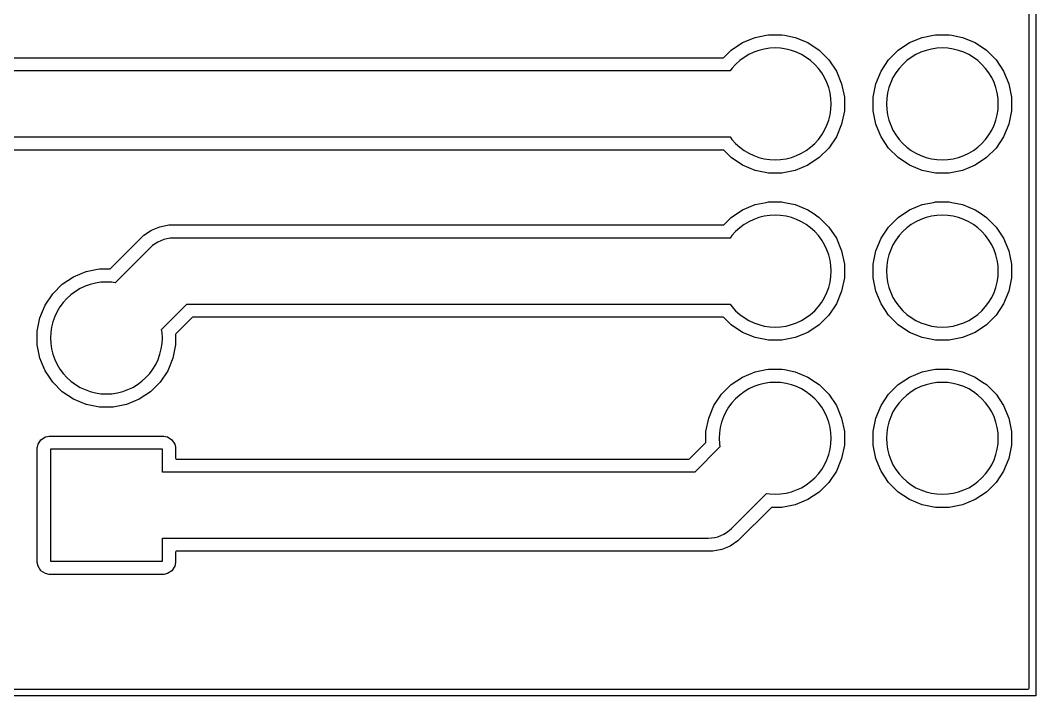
# Model space of a CAD drawing. Header units: metres. Extents: x 44.9 to 117.2, y -105.5 to -49.4.
# Drawn here: x 101.82 to 117.24, y -105.51 to -95.25 of the extents above; entities that cross this region are included whole.
import ezdxf

# ---------------------------------------------------------------- set-up
doc = ezdxf.new("R2010")
doc.units = ezdxf.units.M

msp = doc.modelspace()

# ---------------------------------------------------------------- linework, layer by layer
for points in [[(44.858, -105.51), (44.858, -49.43), (117.242, -49.43), (117.242, -105.51), (44.858, -105.51)], [(44.97, -105.41), (117.13, -105.41), (117.139, -105.407), (117.142, -105.398), (117.142, -49.542)], [(96.705, -95.819), (112.494, -95.819), (112.502, -95.816), (112.614, -95.704), (112.614, -95.704), (112.614, -95.704), (112.614, -95.704), (112.614, -95.704), (112.614, -95.704), (112.786, -95.589), (112.786, -95.589), (112.786, -95.589), (112.786, -95.589), (112.786, -95.589), (112.786, -95.589), (112.978, -95.51), (112.978, -95.51), (112.978, -95.51), (112.978, -95.51), (112.978, -95.51), (112.978, -95.51), (112.978, -95.51), (112.978, -95.51), (113.147, -95.476), (113.181, -95.469), (113.181, -95.469), (113.181, -95.469), (113.181, -95.469), (113.181, -95.469), (113.181, -95.469), (113.387, -95.469), (113.387, -95.469), (113.387, -95.469), (113.387, -95.469), (113.387, -95.469), (113.387, -95.469), (113.428, -95.477), (113.59, -95.51), (113.59, -95.51), (113.59, -95.51), (113.59, -95.51), (113.59, -95.51), (113.59, -95.51), (113.59, -95.51), (113.59, -95.51), (113.782, -95.589), (113.782, -95.589), (113.782, -95.589), (113.782, -95.589), (113.782, -95.589), (113.782, -95.589), (113.954, -95.704), (113.954, -95.704), (113.954, -95.704), (113.954, -95.704), (113.954, -95.704), (113.954, -95.704), (113.954, -95.704), (113.954, -95.704), (114.1, -95.85), (114.1, -95.85), (114.1, -95.85), (114.1, -95.85), (114.1, -95.85), (114.1, -95.85), (114.215, -96.022), (114.215, -96.022), (114.215, -96.022), (114.215, -96.022), (114.215, -96.022), (114.215, -96.022), (114.294, -96.214), (114.294, -96.214), (114.294, -96.214), (114.294, -96.214), (114.294, -96.214), (114.294, -96.214), (114.335, -96.417), (114.335, -96.417), (114.335, -96.417), (114.335, -96.417), (114.335, -96.417), (114.335, -96.417), (114.335, -96.623), (114.335, -96.623), (114.335, -96.623), (114.335, -96.623), (114.335, -96.623), (114.335, -96.623), (114.294, -96.826), (114.294, -96.826), (114.294, -96.826), (114.294, -96.826), (114.294, -96.826), (114.294, -96.826), (114.215, -97.018), (114.215, -97.018), (114.215, -97.018), (114.215, -97.018), (114.215, -97.018), (114.215, -97.018), (114.1, -97.19), (114.1, -97.19), (114.1, -97.19), (114.1, -97.19), (114.1, -97.19), (114.1, -97.19), (113.954, -97.336), (113.954, -97.336), (113.954, -97.336), (113.954, -97.336), (113.954, -97.336), (113.954, -97.336), (113.782, -97.451), (113.782, -97.451), (113.782, -97.451), (113.782, -97.451), (113.782, -97.451), (113.782, -97.451), (113.59, -97.53), (113.59, -97.53), (113.59, -97.53), (113.59, -97.53), (113.59, -97.53), (113.59, -97.53), (113.387, -97.571), (113.387, -97.571), (113.387, -97.571), (113.387, -97.571), (113.387, -97.571), (113.387, -97.571), (113.181, -97.571), (113.181, -97.571), (113.181, -97.571), (113.181, -97.571), (113.181, -97.571), (113.181, -97.571), (112.978, -97.53), (112.978, -97.53), (112.978, -97.53), (112.978, -97.53), (112.978, -97.53), (112.978, -97.53), (112.786, -97.451), (112.786, -97.451), (112.786, -97.451), (112.786, -97.451), (112.786, -97.451), (112.786, -97.451), (112.614, -97.336), (112.614, -97.336), (112.614, -97.336), (112.614, -97.336), (112.614, -97.336), (112.614, -97.336), (112.502, -97.224), (112.494, -97.221), (97.069, -97.221)], [(114.773, -96.417), (114.814, -96.214), (114.814, -96.214), (114.814, -96.214), (114.814, -96.214), (114.814, -96.214), (114.814, -96.214), (114.814, -96.214), (114.814, -96.214), (114.893, -96.022), (114.893, -96.022), (114.893, -96.022), (114.893, -96.022), (114.893, -96.022), (114.893, -96.022), (115.008, -95.85), (115.008, -95.85), (115.008, -95.85), (115.008, -95.85), (115.008, -95.85), (115.008, -95.85), (115.154, -95.704), (115.154, -95.704), (115.154, -95.704), (115.154, -95.704), (115.154, -95.704), (115.154, -95.704), (115.326, -95.589), (115.326, -95.589), (115.326, -95.589), (115.326, -95.589), (115.326, -95.589), (115.326, -95.589), (115.518, -95.51), (115.518, -95.51), (115.518, -95.51), (115.518, -95.51), (115.518, -95.51), (115.518, -95.51), (115.518, -95.51), (115.518, -95.51), (115.687, -95.476), (115.721, -95.469), (115.721, -95.469), (115.721, -95.469), (115.721, -95.469), (115.721, -95.469), (115.721, -95.469), (115.927, -95.469), (115.927, -95.469), (115.927, -95.469), (115.927, -95.469), (115.927, -95.469), (115.927, -95.469), (115.968, -95.477), (116.13, -95.51), (116.13, -95.51), (116.13, -95.51), (116.13, -95.51), (116.13, -95.51), (116.13, -95.51), (116.13, -95.51), (116.13, -95.51), (116.322, -95.589), (116.322, -95.589), (116.322, -95.589), (116.322, -95.589), (116.322, -95.589), (116.322, -95.589), (116.494, -95.704), (116.494, -95.704), (116.494, -95.704), (116.494, -95.704), (116.494, -95.704), (116.494, -95.704), (116.494, -95.704), (116.494, -95.704), (116.64, -95.85), (116.64, -95.85), (116.64, -95.85), (116.64, -95.85), (116.64, -95.85), (116.64, -95.85), (116.755, -96.022), (116.755, -96.022), (116.755, -96.022), (116.755, -96.022), (116.755, -96.022), (116.755, -96.022), (116.834, -96.214), (116.834, -96.214), (116.834, -96.214), (116.834, -96.214), (116.834, -96.214), (116.834, -96.214), (116.875, -96.417), (116.875, -96.417), (116.875, -96.417), (116.875, -96.417), (116.875, -96.417), (116.875, -96.417), (116.875, -96.623), (116.875, -96.623), (116.875, -96.623), (116.875, -96.623), (116.875, -96.623), (116.875, -96.623), (116.834, -96.826), (116.834, -96.826), (116.834, -96.826), (116.834, -96.826), (116.834, -96.826), (116.834, -96.826), (116.755, -97.018), (116.755, -97.018), (116.755, -97.018), (116.755, -97.018), (116.755, -97.018), (116.755, -97.018), (116.64, -97.19), (116.64, -97.19), (116.64, -97.19), (116.64, -97.19), (116.64, -97.19), (116.64, -97.19), (116.494, -97.336), (116.494, -97.336), (116.494, -97.336), (116.494, -97.336), (116.494, -97.336), (116.494, -97.336), (116.322, -97.451), (116.322, -97.451), (116.322, -97.451), (116.322, -97.451), (116.322, -97.451), (116.322, -97.451), (116.13, -97.53), (116.13, -97.53), (116.13, -97.53), (116.13, -97.53), (116.13, -97.53), (116.13, -97.53), (115.927, -97.571), (115.927, -97.571), (115.927, -97.571), (115.927, -97.571), (115.927, -97.571), (115.927, -97.571), (115.721, -97.571), (115.721, -97.571), (115.721, -97.571), (115.721, -97.571), (115.721, -97.571), (115.721, -97.571), (115.518, -97.53), (115.518, -97.53), (115.518, -97.53), (115.518, -97.53), (115.518, -97.53), (115.518, -97.53), (115.326, -97.451), (115.326, -97.451), (115.326, -97.451), (115.326, -97.451), (115.326, -97.451), (115.326, -97.451), (115.154, -97.336), (115.154, -97.336), (115.154, -97.336), (115.154, -97.336), (115.154, -97.336), (115.154, -97.336), (115.008, -97.19), (115.008, -97.19), (115.008, -97.19), (115.008, -97.19), (115.008, -97.19), (115.008, -97.19), (114.893, -97.018), (114.893, -97.018), (114.893, -97.018), (114.893, -97.018), (114.893, -97.018), (114.893, -97.018), (114.875, -96.974), (114.814, -96.826), (114.814, -96.826), (114.814, -96.826), (114.814, -96.826), (114.814, -96.826), (114.814, -96.826), (114.814, -96.826), (114.814, -96.826), (114.773, -96.623), (114.773, -96.623), (114.773, -96.623), (114.773, -96.623), (114.773, -96.623), (114.773, -96.623), (114.773, -96.417), (114.773, -96.417), (114.773, -96.417), (114.773, -96.417), (114.773, -96.417), (114.773, -96.417)], [(96.981, -97.02), (112.598, -97.02), (112.598, -97.02), (112.598, -97.02), (112.598, -97.02), (112.598, -97.02), (112.598, -97.02), (112.598, -97.02), (112.598, -97.02), (112.598, -97.02), (112.598, -97.02), (112.598, -97.02), (112.598, -97.02), (112.598, -97.02), (112.598, -97.02), (112.598, -97.02), (112.598, -97.02), (112.598, -97.02), (112.598, -97.02), (112.598, -97.02), (112.598, -97.02), (112.598, -97.02), (112.598, -97.02), (112.627, -97.059), (112.683, -97.121), (112.745, -97.177), (112.812, -97.227), (112.883, -97.27), (112.959, -97.305), (113.037, -97.333), (113.037, -97.333), (113.118, -97.354), (113.201, -97.366), (113.284, -97.37), (113.367, -97.366), (113.45, -97.354), (113.531, -97.333), (113.609, -97.305), (113.685, -97.27), (113.756, -97.227), (113.823, -97.177), (113.885, -97.121), (113.941, -97.059), (113.991, -96.992), (114.034, -96.921), (114.069, -96.845), (114.097, -96.767), (114.097, -96.767), (114.118, -96.686), (114.13, -96.603), (114.134, -96.52), (114.13, -96.437), (114.118, -96.354), (114.097, -96.273), (114.069, -96.195), (114.034, -96.119), (113.991, -96.048), (113.941, -95.981), (113.885, -95.919), (113.823, -95.863), (113.756, -95.813), (113.685, -95.77), (113.609, -95.735), (113.531, -95.707), (113.531, -95.707), (113.45, -95.686), (113.367, -95.674), (113.284, -95.67), (113.201, -95.674), (113.118, -95.686), (113.037, -95.707), (112.959, -95.735), (112.883, -95.77), (112.812, -95.813), (112.745, -95.863), (112.683, -95.919), (112.627, -95.981), (112.598, -96.02), (112.598, -96.02), (112.598, -96.02), (112.598, -96.02), (112.598, -96.02), (112.598, -96.02), (112.598, -96.02), (112.598, -96.02), (112.598, -96.02), (112.598, -96.02), (112.598, -96.02), (112.598, -96.02), (112.598, -96.02), (112.598, -96.02), (112.598, -96.02), (112.598, -96.02), (112.598, -96.02), (112.598, -96.02), (112.598, -96.02), (112.598, -96.02), (112.598, -96.02), (112.598, -96.02), (96.774, -96.02)], [(114.978, -96.603), (114.99, -96.686), (115.011, -96.767), (115.039, -96.845), (115.074, -96.921), (115.117, -96.992), (115.167, -97.059), (115.223, -97.121), (115.285, -97.177), (115.352, -97.227), (115.423, -97.27), (115.499, -97.305), (115.577, -97.333), (115.577, -97.333), (115.658, -97.354), (115.741, -97.366), (115.824, -97.37), (115.907, -97.366), (115.99, -97.354), (116.071, -97.333), (116.149, -97.305), (116.225, -97.27), (116.296, -97.227), (116.363, -97.177), (116.425, -97.121), (116.481, -97.059), (116.531, -96.992), (116.574, -96.921), (116.609, -96.845), (116.637, -96.767), (116.637, -96.767), (116.658, -96.686), (116.67, -96.603), (116.674, -96.52), (116.67, -96.437), (116.658, -96.354), (116.637, -96.273), (116.609, -96.195), (116.574, -96.119), (116.531, -96.048), (116.481, -95.981), (116.425, -95.919), (116.363, -95.863), (116.296, -95.813), (116.225, -95.77), (116.149, -95.735), (116.071, -95.707), (116.071, -95.707), (115.99, -95.686), (115.907, -95.674), (115.824, -95.67), (115.741, -95.674), (115.658, -95.686), (115.577, -95.707), (115.499, -95.735), (115.423, -95.77), (115.352, -95.813), (115.285, -95.863), (115.223, -95.919), (115.167, -95.981), (115.117, -96.048), (115.074, -96.119), (115.039, -96.195), (115.011, -96.273), (115.011, -96.273), (114.99, -96.354), (114.978, -96.437), (114.974, -96.52), (114.978, -96.603)], [(102.073, -99.973), (102.114, -99.77), (102.114, -99.77), (102.114, -99.77), (102.114, -99.77), (102.114, -99.77), (102.114, -99.77), (102.114, -99.77), (102.114, -99.77), (102.193, -99.578), (102.193, -99.578), (102.193, -99.578), (102.193, -99.578), (102.193, -99.578), (102.193, -99.578), (102.308, -99.406), (102.308, -99.406), (102.308, -99.406), (102.308, -99.406), (102.308, -99.406), (102.308, -99.406), (102.454, -99.26), (102.454, -99.26), (102.454, -99.26), (102.454, -99.26), (102.454, -99.26), (102.454, -99.26), (102.626, -99.145), (102.626, -99.145), (102.626, -99.145), (102.626, -99.145), (102.626, -99.145), (102.626, -99.145), (102.818, -99.066), (102.818, -99.066), (102.818, -99.066), (102.818, -99.066), (102.818, -99.066), (102.818, -99.066), (102.818, -99.066), (102.818, -99.066), (102.987, -99.032), (103.021, -99.025), (103.021, -99.025), (103.021, -99.025), (103.021, -99.025), (103.021, -99.025), (103.021, -99.025), (103.179, -99.025), (103.187, -99.022), (103.693, -98.516), (103.693, -98.516), (103.693, -98.516), (103.693, -98.516), (103.693, -98.516), (103.693, -98.516), (103.808, -98.439), (103.808, -98.439), (103.808, -98.439), (103.808, -98.439), (103.808, -98.439), (103.808, -98.439), (103.936, -98.386), (103.936, -98.386), (103.936, -98.386), (103.936, -98.386), (103.936, -98.386), (103.936, -98.386), (103.936, -98.386), (103.936, -98.386), (103.936, -98.386), (103.936, -98.386), (103.936, -98.386), (104.004, -98.373), (104.071, -98.359), (104.071, -98.359), (104.071, -98.359), (104.071, -98.359), (104.071, -98.359), (104.071, -98.359), (112.494, -98.359), (112.502, -98.356), (112.614, -98.244), (112.614, -98.244), (112.614, -98.244), (112.614, -98.244), (112.614, -98.244), (112.614, -98.244), (112.786, -98.129), (112.786, -98.129), (112.786, -98.129), (112.786, -98.129), (112.786, -98.129), (112.786, -98.129), (112.978, -98.05), (112.978, -98.05), (112.978, -98.05), (112.978, -98.05), (112.978, -98.05), (112.978, -98.05), (112.978, -98.05), (112.978, -98.05), (113.147, -98.016), (113.181, -98.009), (113.181, -98.009), (113.181, -98.009), (113.181, -98.009), (113.181, -98.009), (113.181, -98.009), (113.387, -98.009), (113.387, -98.009), (113.387, -98.009), (113.387, -98.009), (113.387, -98.009), (113.387, -98.009), (113.428, -98.017), (113.59, -98.05), (113.59, -98.05), (113.59, -98.05), (113.59, -98.05), (113.59, -98.05), (113.59, -98.05), (113.59, -98.05), (113.59, -98.05), (113.782, -98.129), (113.782, -98.129), (113.782, -98.129), (113.782, -98.129), (113.782, -98.129), (113.782, -98.129), (113.862, -98.182), (113.954, -98.244), (113.954, -98.244), (113.954, -98.244), (113.954, -98.244), (113.954, -98.244), (113.954, -98.244), (114.1, -98.39), (114.1, -98.39), (114.1, -98.39), (114.1, -98.39), (114.1, -98.39), (114.1, -98.39), (114.215, -98.562), (114.215, -98.562), (114.215, -98.562), (114.215, -98.562), (114.215, -98.562), (114.215, -98.562), (114.294, -98.754), (114.294, -98.754), (114.294, -98.754), (114.294, -98.754), (114.294, -98.754), (114.294, -98.754), (114.335, -98.957), (114.335, -98.957), (114.335, -98.957), (114.335, -98.957), (114.335, -98.957), (114.335, -98.957), (114.335, -99.163), (114.335, -99.163), (114.335, -99.163), (114.335, -99.163), (114.335, -99.163), (114.335, -99.163), (114.294, -99.366), (114.294, -99.366), (114.294, -99.366), (114.294, -99.366), (114.294, -99.366), (114.294, -99.366), (114.215, -99.558), (114.215, -99.558), (114.215, -99.558), (114.215, -99.558), (114.215, -99.558), (114.215, -99.558), (114.1, -99.73), (114.1, -99.73), (114.1, -99.73), (114.1, -99.73), (114.1, -99.73), (114.1, -99.73), (113.954, -99.876), (113.954, -99.876), (113.954, -99.876), (113.954, -99.876), (113.954, -99.876), (113.954, -99.876), (113.782, -99.991), (113.782, -99.991), (113.782, -99.991), (113.782, -99.991), (113.782, -99.991), (113.782, -99.991), (113.59, -100.07), (113.59, -100.07), (113.59, -100.07), (113.59, -100.07), (113.59, -100.07), (113.59, -100.07), (113.387, -100.111), (113.387, -100.111), (113.387, -100.111), (113.387, -100.111), (113.387, -100.111), (113.387, -100.111), (113.181, -100.111), (113.181, -100.111), (113.181, -100.111), (113.181, -100.111), (113.181, -100.111), (113.181, -100.111), (112.978, -100.07), (112.978, -100.07), (112.978, -100.07), (112.978, -100.07), (112.978, -100.07), (112.978, -100.07), (112.786, -99.991), (112.786, -99.991), (112.786, -99.991), (112.786, -99.991), (112.786, -99.991), (112.786, -99.991), (112.614, -99.876), (112.614, -99.876), (112.614, -99.876), (112.614, -99.876), (112.614, -99.876), (112.614, -99.876), (112.502, -99.764), (112.494, -99.761), (104.435, -99.761), (104.427, -99.764), (104.178, -100.013), (104.175, -100.021), (104.175, -100.179), (104.175, -100.179), (104.175, -100.179), (104.175, -100.179), (104.175, -100.179), (104.175, -100.179), (104.134, -100.382), (104.134, -100.382), (104.134, -100.382), (104.134, -100.382), (104.134, -100.382), (104.134, -100.382), (104.055, -100.574), (104.055, -100.574), (104.055, -100.574), (104.055, -100.574), (104.055, -100.574), (104.055, -100.574), (103.94, -100.746), (103.94, -100.746), (103.94, -100.746), (103.94, -100.746), (103.94, -100.746), (103.94, -100.746), (103.794, -100.892), (103.794, -100.892), (103.794, -100.892), (103.794, -100.892), (103.794, -100.892), (103.794, -100.892), (103.622, -101.007), (103.622, -101.007), (103.622, -101.007), (103.622, -101.007), (103.622, -101.007), (103.622, -101.007), (103.43, -101.086), (103.43, -101.086), (103.43, -101.086), (103.43, -101.086), (103.43, -101.086), (103.43, -101.086), (103.227, -101.127), (103.227, -101.127), (103.227, -101.127), (103.227, -101.127), (103.227, -101.127), (103.227, -101.127), (103.021, -101.127), (103.021, -101.127), (103.021, -101.127), (103.021, -101.127), (103.021, -101.127), (103.021, -101.127), (102.818, -101.086), (102.818, -101.086), (102.818, -101.086), (102.818, -101.086), (102.818, -101.086), (102.818, -101.086), (102.626, -101.007), (102.626, -101.007), (102.626, -101.007), (102.626, -101.007), (102.626, -101.007), (102.626, -101.007), (102.454, -100.892), (102.454, -100.892), (102.454, -100.892), (102.454, -100.892), (102.454, -100.892), (102.454, -100.892), (102.308, -100.746), (102.308, -100.746), (102.308, -100.746), (102.308, -100.746), (102.308, -100.746), (102.308, -100.746), (102.257, -100.669), (102.193, -100.574), (102.193, -100.574), (102.193, -100.574), (102.193, -100.574), (102.193, -100.574), (102.193, -100.574), (102.114, -100.382), (102.114, -100.382), (102.114, -100.382), (102.114, -100.382), (102.114, -100.382), (102.114, -100.382), (102.114, -100.382), (102.114, -100.382), (102.073, -100.179), (102.073, -100.179), (102.073, -100.179), (102.073, -100.179), (102.073, -100.179), (102.073, -100.179), (102.073, -99.973), (102.073, -99.973), (102.073, -99.973), (102.073, -99.973), (102.073, -99.973), (102.073, -99.973)], [(114.773, -98.957), (114.814, -98.754), (114.814, -98.754), (114.814, -98.754), (114.814, -98.754), (114.814, -98.754), (114.814, -98.754), (114.814, -98.754), (114.814, -98.754), (114.893, -98.562), (114.893, -98.562), (114.893, -98.562), (114.893, -98.562), (114.893, -98.562), (114.893, -98.562), (115.008, -98.39), (115.008, -98.39), (115.008, -98.39), (115.008, -98.39), (115.008, -98.39), (115.008, -98.39), (115.154, -98.244), (115.154, -98.244), (115.154, -98.244), (115.154, -98.244), (115.154, -98.244), (115.154, -98.244), (115.326, -98.129), (115.326, -98.129), (115.326, -98.129), (115.326, -98.129), (115.326, -98.129), (115.326, -98.129), (115.518, -98.05), (115.518, -98.05), (115.518, -98.05), (115.518, -98.05), (115.518, -98.05), (115.518, -98.05), (115.518, -98.05), (115.518, -98.05), (115.687, -98.016), (115.721, -98.009), (115.721, -98.009), (115.721, -98.009), (115.721, -98.009), (115.721, -98.009), (115.721, -98.009), (115.927, -98.009), (115.927, -98.009), (115.927, -98.009), (115.927, -98.009), (115.927, -98.009), (115.927, -98.009), (115.968, -98.017), (116.13, -98.05), (116.13, -98.05), (116.13, -98.05), (116.13, -98.05), (116.13, -98.05), (116.13, -98.05), (116.13, -98.05), (116.13, -98.05), (116.322, -98.129), (116.322, -98.129), (116.322, -98.129), (116.322, -98.129), (116.322, -98.129), (116.322, -98.129), (116.402, -98.182), (116.494, -98.244), (116.494, -98.244), (116.494, -98.244), (116.494, -98.244), (116.494, -98.244), (116.494, -98.244), (116.64, -98.39), (116.64, -98.39), (116.64, -98.39), (116.64, -98.39), (116.64, -98.39), (116.64, -98.39), (116.755, -98.562), (116.755, -98.562), (116.755, -98.562), (116.755, -98.562), (116.755, -98.562), (116.755, -98.562), (116.834, -98.754), (116.834, -98.754), (116.834, -98.754), (116.834, -98.754), (116.834, -98.754), (116.834, -98.754), (116.875, -98.957), (116.875, -98.957), (116.875, -98.957), (116.875, -98.957), (116.875, -98.957), (116.875, -98.957), (116.875, -99.163), (116.875, -99.163), (116.875, -99.163), (116.875, -99.163), (116.875, -99.163), (116.875, -99.163), (116.834, -99.366), (116.834, -99.366), (116.834, -99.366), (116.834, -99.366), (116.834, -99.366), (116.834, -99.366), (116.755, -99.558), (116.755, -99.558), (116.755, -99.558), (116.755, -99.558), (116.755, -99.558), (116.755, -99.558), (116.64, -99.73), (116.64, -99.73), (116.64, -99.73), (116.64, -99.73), (116.64, -99.73), (116.64, -99.73), (116.494, -99.876), (116.494, -99.876), (116.494, -99.876), (116.494, -99.876), (116.494, -99.876), (116.494, -99.876), (116.322, -99.991), (116.322, -99.991), (116.322, -99.991), (116.322, -99.991), (116.322, -99.991), (116.322, -99.991), (116.13, -100.07), (116.13, -100.07), (116.13, -100.07), (116.13, -100.07), (116.13, -100.07), (116.13, -100.07), (115.927, -100.111), (115.927, -100.111), (115.927, -100.111), (115.927, -100.111), (115.927, -100.111), (115.927, -100.111), (115.721, -100.111), (115.721, -100.111), (115.721, -100.111), (115.721, -100.111), (115.721, -100.111), (115.721, -100.111), (115.518, -100.07), (115.518, -100.07), (115.518, -100.07), (115.518, -100.07), (115.518, -100.07), (115.518, -100.07), (115.326, -99.991), (115.326, -99.991), (115.326, -99.991), (115.326, -99.991), (115.326, -99.991), (115.326, -99.991), (115.154, -99.876), (115.154, -99.876), (115.154, -99.876), (115.154, -99.876), (115.154, -99.876), (115.154, -99.876), (115.008, -99.73), (115.008, -99.73), (115.008, -99.73), (115.008, -99.73), (115.008, -99.73), (115.008, -99.73), (115.008, -99.73), (115.008, -99.73), (114.893, -99.558), (114.893, -99.558), (114.893, -99.558), (114.893, -99.558), (114.893, -99.558), (114.893, -99.558), (114.814, -99.366), (114.814, -99.366), (114.814, -99.366), (114.814, -99.366), (114.814, -99.366), (114.814, -99.366), (114.814, -99.366), (114.814, -99.366), (114.773, -99.163), (114.773, -99.163), (114.773, -99.163), (114.773, -99.163), (114.773, -99.163), (114.773, -99.163), (114.773, -98.957), (114.773, -98.957), (114.773, -98.957), (114.773, -98.957), (114.773, -98.957), (114.773, -98.957)], [(102.278, -100.159), (102.29, -100.242), (102.311, -100.323), (102.339, -100.401), (102.374, -100.477), (102.417, -100.548), (102.467, -100.615), (102.523, -100.677), (102.585, -100.733), (102.652, -100.783), (102.723, -100.826), (102.799, -100.861), (102.877, -100.889), (102.877, -100.889), (102.958, -100.91), (103.041, -100.922), (103.124, -100.926), (103.207, -100.922), (103.29, -100.91), (103.371, -100.889), (103.449, -100.861), (103.525, -100.826), (103.596, -100.783), (103.663, -100.733), (103.725, -100.677), (103.781, -100.615), (103.831, -100.548), (103.874, -100.477), (103.909, -100.401), (103.937, -100.323), (103.937, -100.323), (103.958, -100.242), (103.97, -100.159), (103.974, -100.076), (103.97, -99.993), (103.963, -99.945), (103.963, -99.945), (103.963, -99.945), (103.963, -99.945), (103.963, -99.945), (103.963, -99.945), (103.963, -99.945), (103.963, -99.945), (103.963, -99.945), (103.963, -99.945), (103.963, -99.945), (103.963, -99.945), (103.963, -99.945), (103.963, -99.945), (103.963, -99.945), (103.963, -99.945), (103.963, -99.945), (103.963, -99.945), (103.963, -99.945), (103.963, -99.945), (104.347, -99.56), (104.347, -99.56), (104.347, -99.56), (104.347, -99.56), (104.347, -99.56), (104.347, -99.56), (104.347, -99.56), (104.347, -99.56), (104.347, -99.56), (104.347, -99.56), (104.347, -99.56), (104.347, -99.56), (104.347, -99.56), (104.347, -99.56), (104.347, -99.56), (104.347, -99.56), (104.347, -99.56), (104.347, -99.56), (112.598, -99.56), (112.598, -99.56), (112.598, -99.56), (112.598, -99.56), (112.598, -99.56), (112.598, -99.56), (112.598, -99.56), (112.598, -99.56), (112.598, -99.56), (112.598, -99.56), (112.598, -99.56), (112.598, -99.56), (112.598, -99.56), (112.598, -99.56), (112.598, -99.56), (112.598, -99.56), (112.598, -99.56), (112.598, -99.56), (112.598, -99.56), (112.598, -99.56), (112.598, -99.56), (112.598, -99.56), (112.627, -99.599), (112.683, -99.661), (112.745, -99.717), (112.812, -99.767), (112.883, -99.81), (112.959, -99.845), (113.037, -99.873), (113.037, -99.873), (113.118, -99.894), (113.201, -99.906), (113.284, -99.91), (113.367, -99.906), (113.45, -99.894), (113.531, -99.873), (113.609, -99.845), (113.685, -99.81), (113.756, -99.767), (113.823, -99.717), (113.885, -99.661), (113.941, -99.599), (113.991, -99.532), (114.034, -99.461), (114.069, -99.385), (114.097, -99.307), (114.097, -99.307), (114.118, -99.226), (114.13, -99.143), (114.134, -99.06), (114.13, -98.977), (114.118, -98.894), (114.097, -98.813), (114.069, -98.735), (114.034, -98.659), (113.991, -98.588), (113.941, -98.521), (113.885, -98.459), (113.823, -98.403), (113.756, -98.353), (113.685, -98.31), (113.609, -98.275), (113.531, -98.247), (113.531, -98.247), (113.45, -98.226), (113.367, -98.214), (113.284, -98.21), (113.201, -98.214), (113.118, -98.226), (113.037, -98.247), (112.959, -98.275), (112.883, -98.31), (112.812, -98.353), (112.745, -98.403), (112.683, -98.459), (112.627, -98.521), (112.598, -98.56), (112.598, -98.56), (112.598, -98.56), (112.598, -98.56), (112.598, -98.56), (112.598, -98.56), (112.598, -98.56), (112.598, -98.56), (112.598, -98.56), (112.598, -98.56), (112.598, -98.56), (112.598, -98.56), (112.598, -98.56), (112.598, -98.56), (112.598, -98.56), (112.598, -98.56), (112.598, -98.56), (112.598, -98.56), (112.598, -98.56), (112.598, -98.56), (112.598, -98.56), (112.598, -98.56), (104.14, -98.56), (104.091, -98.562), (104.042, -98.569), (103.995, -98.581), (103.949, -98.598), (103.904, -98.619), (103.862, -98.644), (103.823, -98.673), (103.786, -98.706), (103.255, -99.237), (103.255, -99.237), (103.255, -99.237), (103.255, -99.237), (103.255, -99.237), (103.255, -99.237), (103.255, -99.237), (103.255, -99.237), (103.255, -99.237), (103.255, -99.237), (103.255, -99.237), (103.255, -99.237), (103.255, -99.237), (103.255, -99.237), (103.255, -99.237), (103.255, -99.237), (103.255, -99.237), (103.255, -99.237), (103.255, -99.237), (103.255, -99.237), (103.207, -99.23), (103.124, -99.226), (103.041, -99.23), (102.958, -99.242), (102.877, -99.263), (102.799, -99.291), (102.723, -99.326), (102.652, -99.369), (102.585, -99.419), (102.523, -99.475), (102.467, -99.537), (102.417, -99.604), (102.374, -99.675), (102.339, -99.751), (102.311, -99.829), (102.311, -99.829), (102.29, -99.91), (102.278, -99.993), (102.274, -100.076), (102.278, -100.159)], [(114.978, -99.143), (114.99, -99.226), (115.011, -99.307), (115.039, -99.385), (115.074, -99.461), (115.117, -99.532), (115.167, -99.599), (115.223, -99.661), (115.285, -99.717), (115.352, -99.767), (115.423, -99.81), (115.499, -99.845), (115.577, -99.873), (115.577, -99.873), (115.658, -99.894), (115.741, -99.906), (115.824, -99.91), (115.907, -99.906), (115.99, -99.894), (116.071, -99.873), (116.149, -99.845), (116.225, -99.81), (116.296, -99.767), (116.363, -99.717), (116.425, -99.661), (116.481, -99.599), (116.531, -99.532), (116.574, -99.461), (116.609, -99.385), (116.637, -99.307), (116.637, -99.307), (116.658, -99.226), (116.67, -99.143), (116.674, -99.06), (116.67, -98.977), (116.658, -98.894), (116.637, -98.813), (116.609, -98.735), (116.574, -98.659), (116.531, -98.588), (116.481, -98.521), (116.425, -98.459), (116.363, -98.403), (116.296, -98.353), (116.225, -98.31), (116.149, -98.275), (116.071, -98.247), (116.071, -98.247), (115.99, -98.226), (115.907, -98.214), (115.824, -98.21), (115.741, -98.214), (115.658, -98.226), (115.577, -98.247), (115.499, -98.275), (115.423, -98.31), (115.352, -98.353), (115.285, -98.403), (115.223, -98.459), (115.167, -98.521), (115.117, -98.588), (115.074, -98.659), (115.039, -98.735), (115.011, -98.813), (115.011, -98.813), (114.99, -98.894), (114.978, -98.977), (114.974, -99.06), (114.978, -99.143)], [(102.073, -101.746), (102.076, -101.732), (102.085, -101.688), (102.085, -101.688), (102.085, -101.688), (102.085, -101.688), (102.085, -101.688), (102.085, -101.688), (102.085, -101.688), (102.085, -101.688), (102.085, -101.688), (102.085, -101.688), (102.085, -101.688), (102.085, -101.688), (102.129, -101.621), (102.129, -101.621), (102.129, -101.621), (102.129, -101.621), (102.129, -101.621), (102.129, -101.621), (102.129, -101.621), (102.129, -101.621), (102.129, -101.621), (102.129, -101.621), (102.129, -101.621), (102.129, -101.621), (102.196, -101.577), (102.196, -101.577), (102.196, -101.577), (102.196, -101.577), (102.196, -101.577), (102.196, -101.577), (102.196, -101.577), (102.196, -101.577), (102.196, -101.577), (102.196, -101.577), (102.196, -101.577), (102.196, -101.577), (102.231, -101.57), (102.254, -101.565), (102.254, -101.565), (102.254, -101.565), (102.254, -101.565), (102.254, -101.565), (102.254, -101.565), (103.994, -101.565), (103.994, -101.565), (103.994, -101.565), (103.994, -101.565), (103.994, -101.565), (103.994, -101.565), (104.023, -101.571), (104.052, -101.577), (104.052, -101.577), (104.052, -101.577), (104.052, -101.577), (104.052, -101.577), (104.052, -101.577), (104.052, -101.577), (104.052, -101.577), (104.052, -101.577), (104.052, -101.577), (104.052, -101.577), (104.052, -101.577), (104.052, -101.577), (104.052, -101.577), (104.052, -101.577), (104.052, -101.577), (104.052, -101.577), (104.052, -101.577), (104.052, -101.577), (104.052, -101.577), (104.052, -101.577), (104.052, -101.577), (104.052, -101.577), (104.052, -101.577), (104.052, -101.577), (104.052, -101.577), (104.052, -101.577), (104.052, -101.577), (104.052, -101.577), (104.052, -101.577), (104.052, -101.577), (104.052, -101.577), (104.052, -101.577), (104.052, -101.577), (104.052, -101.577), (104.052, -101.577), (104.052, -101.577), (104.052, -101.577), (104.052, -101.577), (104.052, -101.577), (104.052, -101.577), (104.052, -101.577), (104.052, -101.577), (104.052, -101.577), (104.052, -101.577), (104.052, -101.577), (104.052, -101.577), (104.052, -101.577), (104.052, -101.577), (104.052, -101.577), (104.052, -101.577), (104.052, -101.577), (104.052, -101.577), (104.052, -101.577), (104.052, -101.577), (104.052, -101.577), (104.052, -101.577), (104.052, -101.577), (104.052, -101.577), (104.052, -101.577), (104.052, -101.577), (104.052, -101.577), (104.052, -101.577), (104.052, -101.577), (104.052, -101.577), (104.052, -101.577), (104.052, -101.577), (104.052, -101.577), (104.052, -101.577), (104.052, -101.577), (104.052, -101.577), (104.119, -101.621), (104.119, -101.621), (104.119, -101.621), (104.119, -101.621), (104.119, -101.621), (104.119, -101.621), (104.119, -101.621), (104.119, -101.621), (104.119, -101.621), (104.119, -101.621), (104.119, -101.621), (104.119, -101.621), (104.163, -101.688), (104.163, -101.688), (104.163, -101.688), (104.163, -101.688), (104.163, -101.688), (104.163, -101.688), (104.163, -101.688), (104.163, -101.688), (104.163, -101.688), (104.163, -101.688), (104.172, -101.733), (104.175, -101.746), (104.175, -101.746), (104.175, -101.746), (104.175, -101.746), (104.175, -101.746), (104.175, -101.746), (104.175, -101.904), (104.178, -101.912), (104.186, -101.915), (111.973, -101.915), (111.981, -101.912), (112.23, -101.663), (112.233, -101.655), (112.233, -101.497), (112.233, -101.497), (112.233, -101.497), (112.233, -101.497), (112.233, -101.497), (112.233, -101.497), (112.274, -101.294), (112.274, -101.294), (112.274, -101.294), (112.274, -101.294), (112.274, -101.294), (112.274, -101.294), (112.274, -101.294), (112.274, -101.294), (112.353, -101.102), (112.353, -101.102), (112.353, -101.102), (112.353, -101.102), (112.353, -101.102), (112.353, -101.102), (112.468, -100.93), (112.468, -100.93), (112.468, -100.93), (112.468, -100.93), (112.468, -100.93), (112.468, -100.93), (112.614, -100.784), (112.614, -100.784), (112.614, -100.784), (112.614, -100.784), (112.614, -100.784), (112.614, -100.784), (112.786, -100.669), (112.786, -100.669), (112.786, -100.669), (112.786, -100.669), (112.786, -100.669), (112.786, -100.669), (112.978, -100.59), (112.978, -100.59), (112.978, -100.59), (112.978, -100.59), (112.978, -100.59), (112.978, -100.59), (112.978, -100.59), (112.978, -100.59), (113.147, -100.556), (113.181, -100.549), (113.181, -100.549), (113.181, -100.549), (113.181, -100.549), (113.181, -100.549), (113.181, -100.549), (113.387, -100.549), (113.387, -100.549), (113.387, -100.549), (113.387, -100.549), (113.387, -100.549), (113.387, -100.549), (113.428, -100.557), (113.59, -100.59), (113.59, -100.59), (113.59, -100.59), (113.59, -100.59), (113.59, -100.59), (113.59, -100.59), (113.59, -100.59), (113.59, -100.59), (113.782, -100.669), (113.782, -100.669), (113.782, -100.669), (113.782, -100.669), (113.782, -100.669), (113.782, -100.669), (113.896, -100.746), (113.954, -100.784), (113.954, -100.784), (113.954, -100.784), (113.954, -100.784), (113.954, -100.784), (113.954, -100.784), (114.1, -100.93), (114.1, -100.93), (114.1, -100.93), (114.1, -100.93), (114.1, -100.93), (114.1, -100.93), (114.215, -101.102), (114.215, -101.102), (114.215, -101.102), (114.215, -101.102), (114.215, -101.102), (114.215, -101.102), (114.294, -101.294), (114.294, -101.294), (114.294, -101.294), (114.294, -101.294), (114.294, -101.294), (114.294, -101.294), (114.335, -101.497), (114.335, -101.497), (114.335, -101.497), (114.335, -101.497), (114.335, -101.497), (114.335, -101.497), (114.335, -101.703), (114.335, -101.703), (114.335, -101.703), (114.335, -101.703), (114.335, -101.703), (114.335, -101.703), (114.294, -101.906), (114.294, -101.906), (114.294, -101.906), (114.294, -101.906), (114.294, -101.906), (114.294, -101.906), (114.215, -102.098), (114.215, -102.098), (114.215, -102.098), (114.215, -102.098), (114.215, -102.098), (114.215, -102.098), (114.1, -102.27), (114.1, -102.27), (114.1, -102.27), (114.1, -102.27), (114.1, -102.27), (114.1, -102.27), (113.954, -102.416), (113.954, -102.416), (113.954, -102.416), (113.954, -102.416), (113.954, -102.416), (113.954, -102.416), (113.782, -102.531), (113.782, -102.531), (113.782, -102.531), (113.782, -102.531), (113.782, -102.531), (113.782, -102.531), (113.59, -102.61), (113.59, -102.61), (113.59, -102.61), (113.59, -102.61), (113.59, -102.61), (113.59, -102.61), (113.387, -102.651), (113.387, -102.651), (113.387, -102.651), (113.387, -102.651), (113.387, -102.651), (113.387, -102.651), (113.229, -102.651), (113.221, -102.654), (112.715, -103.16), (112.715, -103.16), (112.715, -103.16), (112.715, -103.16), (112.715, -103.16), (112.715, -103.16), (112.6, -103.237), (112.6, -103.237), (112.6, -103.237), (112.6, -103.237), (112.6, -103.237), (112.6, -103.237), (112.472, -103.29), (112.472, -103.29), (112.472, -103.29), (112.472, -103.29), (112.472, -103.29), (112.472, -103.29), (112.337, -103.317), (112.337, -103.317), (112.337, -103.317), (112.337, -103.317), (112.337, -103.317), (112.337, -103.317), (104.186, -103.317), (104.178, -103.32), (104.175, -103.328), (104.175, -103.486), (104.175, -103.486), (104.175, -103.486), (104.175, -103.486), (104.175, -103.486), (104.175, -103.486), (104.163, -103.544), (104.163, -103.544), (104.163, -103.544), (104.163, -103.544), (104.163, -103.544), (104.163, -103.544), (104.163, -103.544), (104.163, -103.544), (104.163, -103.544), (104.163, -103.544), (104.119, -103.611), (104.119, -103.611), (104.119, -103.611), (104.119, -103.611), (104.119, -103.611), (104.119, -103.611), (104.119, -103.611), (104.119, -103.611), (104.119, -103.611), (104.119, -103.611), (104.052, -103.655), (104.052, -103.655), (104.052, -103.655), (104.052, -103.655), (104.052, -103.655), (104.052, -103.655), (104.052, -103.655), (104.052, -103.655), (104.052, -103.655), (104.052, -103.655), (103.994, -103.667), (103.994, -103.667), (103.994, -103.667), (103.994, -103.667), (103.994, -103.667), (103.994, -103.667), (102.254, -103.667), (102.254, -103.667), (102.254, -103.667), (102.254, -103.667), (102.254, -103.667), (102.254, -103.667), (102.196, -103.655), (102.196, -103.655), (102.196, -103.655), (102.196, -103.655), (102.196, -103.655), (102.196, -103.655), (102.196, -103.655), (102.196, -103.655), (102.196, -103.655), (102.196, -103.655), (102.129, -103.611), (102.129, -103.611), (102.129, -103.611), (102.129, -103.611), (102.129, -103.611), (102.129, -103.611), (102.129, -103.611), (102.129, -103.611), (102.129, -103.611), (102.129, -103.611), (102.129, -103.611), (102.129, -103.611), (102.085, -103.544), (102.085, -103.544), (102.085, -103.544), (102.085, -103.544), (102.085, -103.544), (102.085, -103.544), (102.085, -103.544), (102.085, -103.544), (102.085, -103.544), (102.085, -103.544), (102.085, -103.544), (102.085, -103.544), (102.085, -103.544), (102.085, -103.544), (102.085, -103.544), (102.073, -103.486), (102.073, -103.486), (102.073, -103.486), (102.073, -103.486), (102.073, -103.486), (102.073, -103.486), (102.073, -101.746), (102.073, -101.746), (102.073, -101.746), (102.073, -101.746), (102.073, -101.746), (102.073, -101.746)], [(114.773, -101.497), (114.814, -101.294), (114.814, -101.294), (114.814, -101.294), (114.814, -101.294), (114.814, -101.294), (114.814, -101.294), (114.814, -101.294), (114.814, -101.294), (114.893, -101.102), (114.893, -101.102), (114.893, -101.102), (114.893, -101.102), (114.893, -101.102), (114.893, -101.102), (115.008, -100.93), (115.008, -100.93), (115.008, -100.93), (115.008, -100.93), (115.008, -100.93), (115.008, -100.93), (115.154, -100.784), (115.154, -100.784), (115.154, -100.784), (115.154, -100.784), (115.154, -100.784), (115.154, -100.784), (115.326, -100.669), (115.326, -100.669), (115.326, -100.669), (115.326, -100.669), (115.326, -100.669), (115.326, -100.669), (115.518, -100.59), (115.518, -100.59), (115.518, -100.59), (115.518, -100.59), (115.518, -100.59), (115.518, -100.59), (115.518, -100.59), (115.518, -100.59), (115.687, -100.556), (115.721, -100.549), (115.721, -100.549), (115.721, -100.549), (115.721, -100.549), (115.721, -100.549), (115.721, -100.549), (115.927, -100.549), (115.927, -100.549), (115.927, -100.549), (115.927, -100.549), (115.927, -100.549), (115.927, -100.549), (115.968, -100.557), (116.13, -100.59), (116.13, -100.59), (116.13, -100.59), (116.13, -100.59), (116.13, -100.59), (116.13, -100.59), (116.13, -100.59), (116.13, -100.59), (116.322, -100.669), (116.322, -100.669), (116.322, -100.669), (116.322, -100.669), (116.322, -100.669), (116.322, -100.669), (116.436, -100.746), (116.494, -100.784), (116.494, -100.784), (116.494, -100.784), (116.494, -100.784), (116.494, -100.784), (116.494, -100.784), (116.64, -100.93), (116.64, -100.93), (116.64, -100.93), (116.64, -100.93), (116.64, -100.93), (116.64, -100.93), (116.755, -101.102), (116.755, -101.102), (116.755, -101.102), (116.755, -101.102), (116.755, -101.102), (116.755, -101.102), (116.834, -101.294), (116.834, -101.294), (116.834, -101.294), (116.834, -101.294), (116.834, -101.294), (116.834, -101.294), (116.875, -101.497), (116.875, -101.497), (116.875, -101.497), (116.875, -101.497), (116.875, -101.497), (116.875, -101.497), (116.875, -101.703), (116.875, -101.703), (116.875, -101.703), (116.875, -101.703), (116.875, -101.703), (116.875, -101.703), (116.834, -101.906), (116.834, -101.906), (116.834, -101.906), (116.834, -101.906), (116.834, -101.906), (116.834, -101.906), (116.755, -102.098), (116.755, -102.098), (116.755, -102.098), (116.755, -102.098), (116.755, -102.098), (116.755, -102.098), (116.64, -102.27), (116.64, -102.27), (116.64, -102.27), (116.64, -102.27), (116.64, -102.27), (116.64, -102.27), (116.494, -102.416), (116.494, -102.416), (116.494, -102.416), (116.494, -102.416), (116.494, -102.416), (116.494, -102.416), (116.322, -102.531), (116.322, -102.531), (116.322, -102.531), (116.322, -102.531), (116.322, -102.531), (116.322, -102.531), (116.13, -102.61), (116.13, -102.61), (116.13, -102.61), (116.13, -102.61), (116.13, -102.61), (116.13, -102.61), (115.927, -102.651), (115.927, -102.651), (115.927, -102.651), (115.927, -102.651), (115.927, -102.651), (115.927, -102.651), (115.721, -102.651), (115.721, -102.651), (115.721, -102.651), (115.721, -102.651), (115.721, -102.651), (115.721, -102.651), (115.518, -102.61), (115.518, -102.61), (115.518, -102.61), (115.518, -102.61), (115.518, -102.61), (115.518, -102.61), (115.326, -102.531), (115.326, -102.531), (115.326, -102.531), (115.326, -102.531), (115.326, -102.531), (115.326, -102.531), (115.154, -102.416), (115.154, -102.416), (115.154, -102.416), (115.154, -102.416), (115.154, -102.416), (115.154, -102.416), (115.008, -102.27), (115.008, -102.27), (115.008, -102.27), (115.008, -102.27), (115.008, -102.27), (115.008, -102.27), (114.893, -102.098), (114.893, -102.098), (114.893, -102.098), (114.893, -102.098), (114.893, -102.098), (114.893, -102.098), (114.875, -102.054), (114.814, -101.906), (114.814, -101.906), (114.814, -101.906), (114.814, -101.906), (114.814, -101.906), (114.814, -101.906), (114.814, -101.906), (114.814, -101.906), (114.773, -101.703), (114.773, -101.703), (114.773, -101.703), (114.773, -101.703), (114.773, -101.703), (114.773, -101.703), (114.773, -101.497), (114.773, -101.497), (114.773, -101.497), (114.773, -101.497), (114.773, -101.497), (114.773, -101.497)], [(102.274, -103.466), (103.974, -103.466), (103.974, -103.116), (103.974, -103.116), (103.974, -103.116), (103.974, -103.116), (103.974, -103.116), (103.974, -103.116), (103.974, -103.116), (103.974, -103.116), (103.974, -103.116), (103.974, -103.116), (103.974, -103.116), (103.974, -103.116), (103.974, -103.116), (103.974, -103.116), (103.974, -103.116), (103.974, -103.116), (103.974, -103.116), (103.974, -103.116), (103.974, -103.116), (103.974, -103.116), (103.974, -103.116), (103.974, -103.116), (103.974, -103.116), (103.974, -103.116), (103.974, -103.116), (103.974, -103.116), (103.974, -103.116), (103.974, -103.116), (103.974, -103.116), (103.974, -103.116), (103.974, -103.116), (103.974, -103.116), (103.974, -103.116), (103.974, -103.116), (112.268, -103.116), (112.317, -103.114), (112.366, -103.107), (112.413, -103.095), (112.459, -103.078), (112.504, -103.057), (112.546, -103.032), (112.585, -103.003), (112.622, -102.97), (113.153, -102.439), (113.153, -102.439), (113.153, -102.439), (113.153, -102.439), (113.153, -102.439), (113.153, -102.439), (113.153, -102.439), (113.153, -102.439), (113.153, -102.439), (113.153, -102.439), (113.153, -102.439), (113.153, -102.439), (113.153, -102.439), (113.153, -102.439), (113.153, -102.439), (113.153, -102.439), (113.153, -102.439), (113.153, -102.439), (113.153, -102.439), (113.153, -102.439), (113.201, -102.446), (113.284, -102.45), (113.367, -102.446), (113.45, -102.434), (113.531, -102.413), (113.609, -102.385), (113.685, -102.35), (113.756, -102.307), (113.823, -102.257), (113.885, -102.201), (113.941, -102.139), (113.991, -102.072), (114.034, -102.001), (114.069, -101.925), (114.097, -101.847), (114.097, -101.847), (114.118, -101.766), (114.13, -101.683), (114.134, -101.6), (114.13, -101.517), (114.118, -101.434), (114.097, -101.353), (114.069, -101.275), (114.034, -101.199), (113.991, -101.128), (113.941, -101.061), (113.885, -100.999), (113.823, -100.943), (113.756, -100.893), (113.685, -100.85), (113.609, -100.815), (113.531, -100.787), (113.531, -100.787), (113.45, -100.766), (113.367, -100.754), (113.284, -100.75), (113.201, -100.754), (113.118, -100.766), (113.037, -100.787), (112.959, -100.815), (112.883, -100.85), (112.812, -100.893), (112.745, -100.943), (112.683, -100.999), (112.627, -101.061), (112.577, -101.128), (112.534, -101.199), (112.499, -101.275), (112.471, -101.353), (112.471, -101.353), (112.45, -101.434), (112.438, -101.517), (112.434, -101.6), (112.438, -101.683), (112.445, -101.731), (112.445, -101.731), (112.445, -101.731), (112.445, -101.731), (112.445, -101.731), (112.445, -101.731), (112.445, -101.731), (112.445, -101.731), (112.445, -101.731), (112.445, -101.731), (112.445, -101.731), (112.445, -101.731), (112.445, -101.731), (112.445, -101.731), (112.445, -101.731), (112.445, -101.731), (112.445, -101.731), (112.445, -101.731), (112.445, -101.731), (112.445, -101.731), (112.061, -102.116), (112.061, -102.116), (112.061, -102.116), (112.061, -102.116), (112.061, -102.116), (112.061, -102.116), (112.061, -102.116), (112.061, -102.116), (112.061, -102.116), (112.061, -102.116), (112.061, -102.116), (112.061, -102.116), (112.061, -102.116), (112.061, -102.116), (112.061, -102.116), (112.061, -102.116), (112.061, -102.116), (112.061, -102.116), (103.974, -102.116), (103.974, -102.116), (103.974, -102.116), (103.974, -102.116), (103.974, -102.116), (103.974, -102.116), (103.974, -102.116), (103.974, -102.116), (103.974, -102.116), (103.974, -102.116), (103.974, -102.116), (103.974, -102.116), (103.974, -102.116), (103.974, -102.116), (103.974, -102.116), (103.974, -102.116), (103.974, -102.116), (103.974, -102.116), (103.974, -102.116), (103.974, -102.116), (103.974, -102.116), (103.974, -102.116), (103.974, -102.116), (103.974, -102.116), (103.974, -102.116), (103.974, -102.116), (103.974, -102.116), (103.974, -102.116), (103.974, -102.116), (103.974, -102.116), (103.974, -102.116), (103.974, -102.116), (103.974, -102.116), (103.974, -102.116), (103.974, -101.766), (102.274, -101.766), (102.274, -103.466)], [(114.978, -101.683), (114.99, -101.766), (115.011, -101.847), (115.039, -101.925), (115.074, -102.001), (115.117, -102.072), (115.167, -102.139), (115.223, -102.201), (115.285, -102.257), (115.352, -102.307), (115.423, -102.35), (115.499, -102.385), (115.577, -102.413), (115.577, -102.413), (115.658, -102.434), (115.741, -102.446), (115.824, -102.45), (115.907, -102.446), (115.99, -102.434), (116.071, -102.413), (116.149, -102.385), (116.225, -102.35), (116.296, -102.307), (116.363, -102.257), (116.425, -102.201), (116.481, -102.139), (116.531, -102.072), (116.574, -102.001), (116.609, -101.925), (116.637, -101.847), (116.637, -101.847), (116.658, -101.766), (116.67, -101.683), (116.674, -101.6), (116.67, -101.517), (116.658, -101.434), (116.637, -101.353), (116.609, -101.275), (116.574, -101.199), (116.531, -101.128), (116.481, -101.061), (116.425, -100.999), (116.363, -100.943), (116.296, -100.893), (116.225, -100.85), (116.149, -100.815), (116.071, -100.787), (116.071, -100.787), (115.99, -100.766), (115.907, -100.754), (115.824, -100.75), (115.741, -100.754), (115.658, -100.766), (115.577, -100.787), (115.499, -100.815), (115.423, -100.85), (115.352, -100.893), (115.285, -100.943), (115.223, -100.999), (115.167, -101.061), (115.117, -101.128), (115.074, -101.199), (115.039, -101.275), (115.011, -101.353), (115.011, -101.353), (114.99, -101.434), (114.978, -101.517), (114.974, -101.6), (114.978, -101.683)]]:
    msp.add_lwpolyline(points)

doc.saveas('drawing.dxf')
